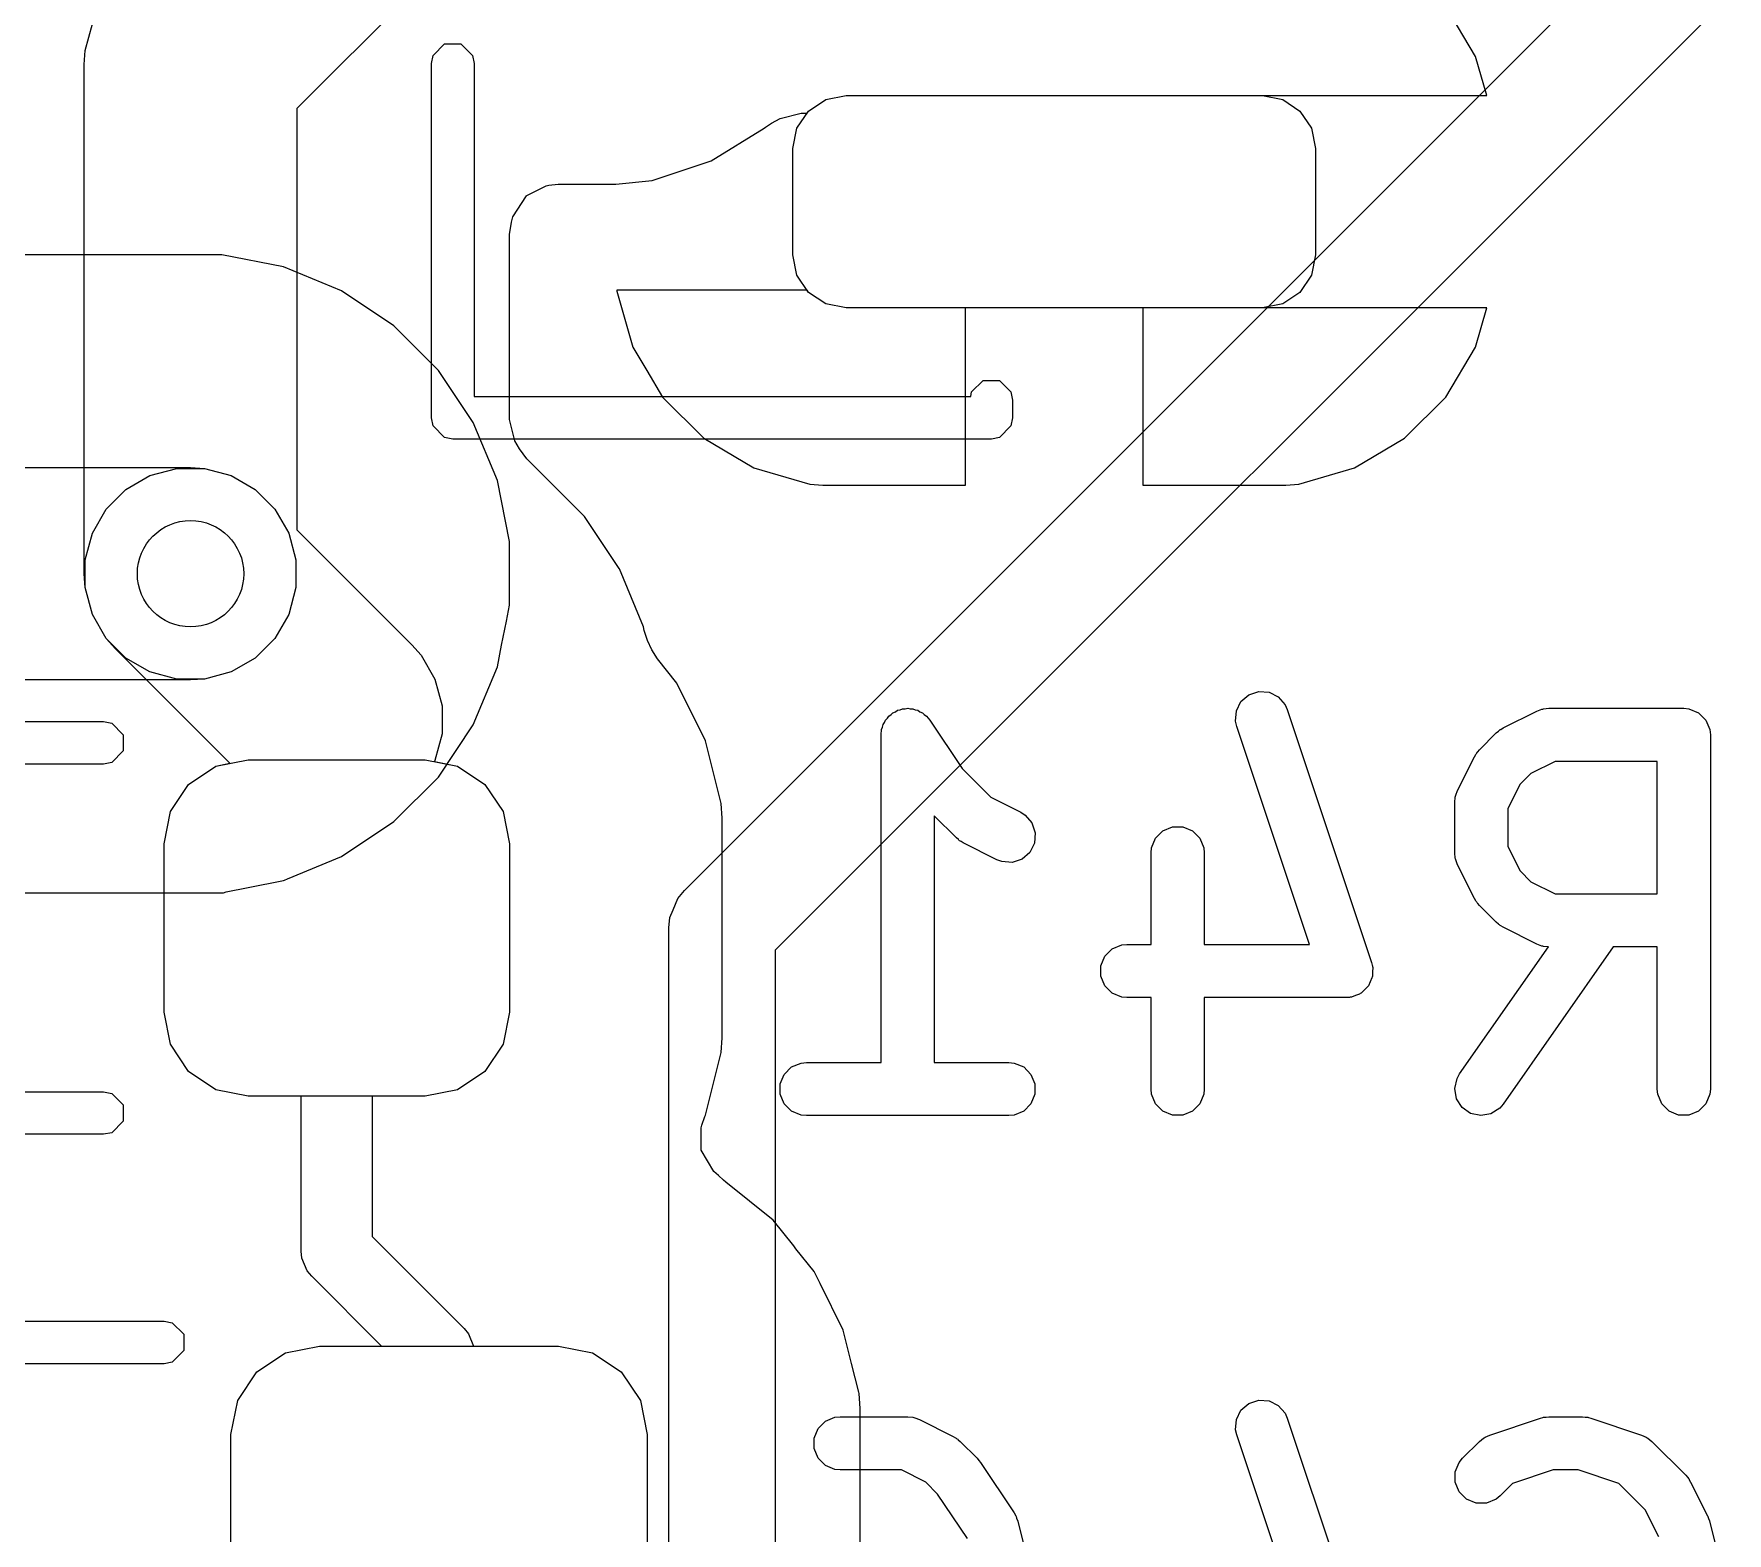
# Model space of a CAD drawing. Header units: inches. Extents: x 1.3 to 5.24, y -7.03 to -1.12.
# Drawn here: x 2.1676 to 2.3558, y -5.0279 to -4.8613 of the extents above; entities that cross this region are included whole.
import ezdxf

# ---------------------------------------------------------------- set-up
doc = ezdxf.new("R2010")
doc.units = ezdxf.units.IN
doc.header["$MEASUREMENT"] = 0
for name, color, linetype, true_color in [('B.Cu', 153, 'CONTINUOUS', 0x4d7fc4), ('B.Mask', 4, 'CONTINUOUS', 0x02ffee), ('B.Paste', 132, 'CONTINUOUS', 0x00c2c2), ('B.Silkscreen', 31, 'CONTINUOUS', 0xe8b2a7), ('F.Cu', 13, 'CONTINUOUS', 0xc83434), ('In1.Cu', 91, 'CONTINUOUS', 0x7fc87f), ('In2.Cu', 33, 'CONTINUOUS', 0xce7d2c)]:
    doc.layers.add(name, color=color, linetype=linetype, true_color=true_color)

msp = doc.modelspace()

# ---------------------------------------------------------------- linework, layer by layer
at = {"layer": 'B.Cu', "linetype": 'CONTINUOUS'}
for p, q in [((2.21208, -4.85433), (2.19685, -4.86956)), ((2.32781, -4.86377), (2.32452, -4.85821)), ((2.17333, -4.86312), (2.17413, -4.86015)), ((2.17323, -4.86467), (2.17333, -4.86312)), ((2.17323, -4.92126), (2.17323, -4.86467)), ((2.32907, -4.86811), (2.32781, -4.86377)), ((2.2537, -4.86984), (2.25561, -4.86856)), ((2.25561, -4.86856), (2.25787, -4.86811)), ((2.25787, -4.86811), (2.30413, -4.86811)), ((2.30413, -4.86811), (2.32907, -4.86811)), ((2.19685, -4.86956), (2.19685, -4.91637)), ((2.2496, -4.87119), (2.25054, -4.87068)), ((2.25054, -4.87068), (2.25288, -4.87008)), ((2.25288, -4.87008), (2.25354, -4.87008)), ((2.25354, -4.87008), (2.2537, -4.86984)), ((2.24289, -4.87539), (2.24877, -4.87176)), ((2.24877, -4.87176), (2.24891, -4.87165)), ((2.24877, -4.87176), (2.24877, -4.87176)), ((2.24891, -4.87165), (2.2496, -4.87119)), ((2.23633, -4.87756), (2.24289, -4.87539)), ((2.2224, -4.87923), (2.22456, -4.87815)), ((2.22456, -4.87815), (2.22486, -4.87808)), ((2.22486, -4.87808), (2.2259, -4.87797)), ((2.2259, -4.87797), (2.23228, -4.87797)), ((2.23228, -4.87797), (2.23633, -4.87756)), ((2.23228, -4.87797), (2.23228, -4.87797)), ((2.22086, -4.88159), (2.22235, -4.87928)), ((2.22235, -4.87928), (2.2224, -4.87923)), ((2.22049, -4.88356), (2.22069, -4.88218)), ((2.22069, -4.88218), (2.22086, -4.88159)), ((2.22049, -4.88976), (2.22049, -4.88356)), ((2.22049, -4.90414), (2.22049, -4.88976)), ((2.25354, -4.88976), (2.23239, -4.88976)), ((2.23239, -4.88976), (2.2324, -4.88986)), ((2.2537, -4.89), (2.25354, -4.88976)), ((2.2324, -4.88986), (2.2324, -4.88986)), ((2.2324, -4.88986), (2.2324, -4.88986)), ((2.2324, -4.88986), (2.2342, -4.89607)), ((2.25561, -4.89128), (2.2537, -4.89)), ((2.25787, -4.89173), (2.25561, -4.89128)), ((2.27116, -4.89173), (2.25787, -4.89173)), ((2.27116, -4.91142), (2.27116, -4.89173)), ((2.29085, -4.89173), (2.29085, -4.91142)), ((2.32907, -4.89173), (2.29085, -4.89173)), ((2.32781, -4.89607), (2.32907, -4.89173)), ((2.2342, -4.89607), (2.23575, -4.89868)), ((2.32452, -4.90164), (2.32781, -4.89607)), ((2.23575, -4.89868), (2.23749, -4.90164)), ((2.23749, -4.90164), (2.23749, -4.90164)), ((2.23749, -4.90164), (2.24206, -4.90621)), ((2.31994, -4.90621), (2.32451, -4.90164)), ((2.32451, -4.90164), (2.32452, -4.90164)), ((2.22109, -4.90648), (2.22049, -4.90414)), ((2.22159, -4.90739), (2.22109, -4.90648)), ((2.24206, -4.90621), (2.24206, -4.90621)), ((2.24206, -4.90621), (2.24207, -4.90621)), ((2.24207, -4.90621), (2.24763, -4.9095)), ((2.31438, -4.9095), (2.31994, -4.90621)), ((2.31994, -4.90621), (2.31994, -4.90621)), ((2.22242, -4.9085), (2.22159, -4.90739)), ((2.22882, -4.9149), (2.22242, -4.9085)), ((2.24763, -4.9095), (2.24763, -4.9095)), ((2.24763, -4.9095), (2.24763, -4.9095)), ((2.24763, -4.9095), (2.24763, -4.9095)), ((2.24763, -4.9095), (2.24763, -4.9095)), ((2.24763, -4.9095), (2.24763, -4.9095)), ((2.24763, -4.9095), (2.25384, -4.9113)), ((2.30817, -4.9113), (2.31438, -4.9095)), ((2.31438, -4.9095), (2.31438, -4.9095)), ((2.25384, -4.9113), (2.25384, -4.9113)), ((2.25384, -4.9113), (2.25384, -4.9113)), ((2.25384, -4.9113), (2.25384, -4.9113)), ((2.25384, -4.9113), (2.25529, -4.91142)), ((2.25529, -4.91142), (2.25529, -4.91142)), ((2.25529, -4.91142), (2.27116, -4.91142)), ((2.29085, -4.91142), (2.30672, -4.91142)), ((2.30672, -4.91142), (2.30817, -4.9113)), ((2.30672, -4.91142), (2.30672, -4.91142)), ((2.30672, -4.91142), (2.30672, -4.91142)), ((2.30817, -4.9113), (2.30817, -4.9113)), ((2.23267, -4.92067), (2.22882, -4.9149)), ((2.22882, -4.9149), (2.22882, -4.9149)), ((2.19685, -4.91637), (2.20963, -4.92915)), ((2.17333, -4.9228), (2.17323, -4.92126)), ((2.2327, -4.92071), (2.23267, -4.92067)), ((2.23267, -4.92067), (2.23267, -4.92067)), ((2.23267, -4.92067), (2.23267, -4.92067)), ((2.23537, -4.92716), (2.2327, -4.92071)), ((2.17413, -4.92578), (2.17333, -4.9228)), ((2.17567, -4.92845), (2.17413, -4.92578)), ((2.23545, -4.92757), (2.23537, -4.92716)), ((2.17669, -4.92961), (2.17567, -4.92845)), ((2.20963, -4.92915), (2.21065, -4.93031)), ((2.23582, -4.92868), (2.23545, -4.92757)), ((2.2363, -4.92972), (2.23582, -4.92868)), ((2.18941, -4.94233), (2.17669, -4.92961)), ((2.21065, -4.93031), (2.21219, -4.93298)), ((2.23692, -4.93071), (2.2363, -4.92972)), ((2.23908, -4.93341), (2.23692, -4.93071)), ((2.21219, -4.93298), (2.21299, -4.93596)), ((2.24227, -4.93984), (2.23908, -4.93341)), ((2.21299, -4.93596), (2.21299, -4.93904)), ((2.21299, -4.93904), (2.21219, -4.94202)), ((2.244, -4.9468), (2.24227, -4.93984)), ((2.18786, -4.94264), (2.18941, -4.94233)), ((2.21219, -4.94202), (2.21213, -4.94213)), ((2.21213, -4.94213), (2.2147, -4.94264)), ((2.18483, -4.94467), (2.18786, -4.94264)), ((2.2147, -4.94264), (2.21773, -4.94467)), ((2.1828, -4.9477), (2.18483, -4.94467)), ((2.21773, -4.94467), (2.21976, -4.9477)), ((2.18209, -4.95128), (2.1828, -4.9477)), ((2.21976, -4.9477), (2.22047, -4.95128)), ((2.24411, -4.94841), (2.244, -4.9468)), ((2.24411, -4.97285), (2.24411, -4.94841)), ((2.18209, -4.96998), (2.18209, -4.95128)), ((2.22047, -4.95128), (2.22047, -4.96998)), ((2.1828, -4.97356), (2.18209, -4.96998)), ((2.22047, -4.96998), (2.21976, -4.97356)), ((2.18483, -4.97659), (2.1828, -4.97356)), ((2.21976, -4.97356), (2.21773, -4.97659)), ((2.24227, -4.98142), (2.244, -4.97446)), ((2.244, -4.97446), (2.24411, -4.97285)), ((2.18786, -4.97862), (2.18483, -4.97659)), ((2.21773, -4.97659), (2.2147, -4.97862)), ((2.19144, -4.97933), (2.18786, -4.97862)), ((2.19734, -4.97933), (2.19144, -4.97933)), ((2.19734, -4.99656), (2.19734, -4.97933)), ((2.21112, -4.97933), (2.20522, -4.97933)), ((2.20522, -4.97933), (2.20522, -4.99492)), ((2.2147, -4.97862), (2.21112, -4.97933)), ((2.24184, -4.98256), (2.2422, -4.98158)), ((2.2422, -4.98158), (2.24227, -4.98142)), ((2.24176, -4.98285), (2.24184, -4.98256)), ((2.24177, -4.98527), (2.24176, -4.98285)), ((2.24179, -4.98534), (2.24177, -4.98527)), ((2.2432, -4.9877), (2.24179, -4.98534)), ((2.24179, -4.98534), (2.24179, -4.98534)), ((2.24369, -4.98815), (2.2432, -4.9877)), ((2.24426, -4.98867), (2.24369, -4.98815)), ((2.24451, -4.98889), (2.24426, -4.98867)), ((2.24976, -4.99311), (2.24451, -4.98889)), ((2.25206, -4.99597), (2.24976, -4.99311)), ((2.20522, -4.99492), (2.21544, -5.00515)), ((2.19742, -4.99732), (2.19734, -4.99656)), ((2.25231, -4.99628), (2.25206, -4.99597)), ((2.25432, -4.99879), (2.25231, -4.99628)), ((2.25231, -4.99628), (2.25231, -4.99628)), ((2.19801, -4.99874), (2.19742, -4.99732)), ((2.1985, -4.99934), (2.19801, -4.99874)), ((2.25501, -5.00016), (2.25432, -4.99879)), ((2.25432, -4.99879), (2.25432, -4.99879)), ((2.20624, -5.00709), (2.1985, -4.99934)), ((2.25756, -5.00531), (2.25501, -5.00016)), ((2.21544, -5.00515), (2.21593, -5.00575)), ((2.21593, -5.00575), (2.21649, -5.00709)), ((2.25849, -5.00905), (2.25756, -5.00531)), ((2.19241, -5.00997), (2.1956, -5.00784)), ((2.1956, -5.00784), (2.19937, -5.00709)), ((2.19937, -5.00709), (2.20624, -5.00709)), ((2.21649, -5.00709), (2.22594, -5.00709)), ((2.22594, -5.00709), (2.22971, -5.00784)), ((2.22971, -5.00784), (2.2329, -5.00997)), ((2.19028, -5.01316), (2.19241, -5.00997)), ((2.2329, -5.00997), (2.23504, -5.01316)), ((2.25928, -5.01223), (2.25849, -5.00905)), ((2.18953, -5.01693), (2.19028, -5.01316)), ((2.23504, -5.01316), (2.23579, -5.01693)), ((2.25932, -5.01238), (2.25928, -5.01223)), ((2.25943, -5.01402), (2.25932, -5.01238)), ((2.25943, -5.05724), (2.25943, -5.01402)), ((2.18953, -5.05433), (2.18953, -5.01693)), ((2.23579, -5.01693), (2.23579, -5.05433))]:
    msp.add_line(p, q, dxfattribs=at)
at = {"layer": 'B.Cu'}
msp.add_circle((2.18504, -4.92126), 0.00591, dxfattribs=at)
at = {"layer": 'B.Mask', "linetype": 'CONTINUOUS'}
for p, q in [((2.2537, -4.86984), (2.25561, -4.86856)), ((2.25561, -4.86856), (2.25787, -4.86811)), ((2.25787, -4.86811), (2.30413, -4.86811)), ((2.30413, -4.86811), (2.30639, -4.86856)), ((2.30639, -4.86856), (2.30831, -4.86984)), ((2.25242, -4.87176), (2.2537, -4.86984)), ((2.30831, -4.86984), (2.30959, -4.87176)), ((2.25197, -4.87402), (2.25242, -4.87176)), ((2.30959, -4.87176), (2.31004, -4.87402)), ((2.25197, -4.88583), (2.25197, -4.87402)), ((2.31004, -4.87402), (2.31004, -4.88583)), ((2.25242, -4.88809), (2.25197, -4.88583)), ((2.31004, -4.88583), (2.30959, -4.88809)), ((2.2537, -4.89), (2.25242, -4.88809)), ((2.30959, -4.88809), (2.30831, -4.89)), ((2.25561, -4.89128), (2.2537, -4.89)), ((2.25787, -4.89173), (2.25561, -4.89128)), ((2.30639, -4.89128), (2.30413, -4.89173)), ((2.30831, -4.89), (2.30639, -4.89128)), ((2.30413, -4.89173), (2.25787, -4.89173)), ((2.18786, -4.94264), (2.19144, -4.94193)), ((2.19144, -4.94193), (2.21112, -4.94193)), ((2.21112, -4.94193), (2.2147, -4.94264)), ((2.18483, -4.94467), (2.18786, -4.94264)), ((2.2147, -4.94264), (2.21773, -4.94467)), ((2.1828, -4.9477), (2.18483, -4.94467)), ((2.21773, -4.94467), (2.21976, -4.9477)), ((2.18209, -4.95128), (2.1828, -4.9477)), ((2.21976, -4.9477), (2.22047, -4.95128)), ((2.18209, -4.96998), (2.18209, -4.95128)), ((2.22047, -4.95128), (2.22047, -4.96998)), ((2.1828, -4.97356), (2.18209, -4.96998)), ((2.22047, -4.96998), (2.21976, -4.97356)), ((2.18483, -4.97659), (2.1828, -4.97356)), ((2.21976, -4.97356), (2.21773, -4.97659)), ((2.18786, -4.97862), (2.18483, -4.97659)), ((2.21773, -4.97659), (2.2147, -4.97862)), ((2.19144, -4.97933), (2.18786, -4.97862)), ((2.21112, -4.97933), (2.19144, -4.97933)), ((2.2147, -4.97862), (2.21112, -4.97933)), ((2.19241, -5.00997), (2.1956, -5.00784)), ((2.1956, -5.00784), (2.19937, -5.00709)), ((2.19937, -5.00709), (2.22594, -5.00709)), ((2.22594, -5.00709), (2.22971, -5.00784)), ((2.22971, -5.00784), (2.2329, -5.00997)), ((2.19028, -5.01316), (2.19241, -5.00997)), ((2.2329, -5.00997), (2.23504, -5.01316)), ((2.18953, -5.01693), (2.19028, -5.01316)), ((2.23504, -5.01316), (2.23579, -5.01693)), ((2.18953, -5.05433), (2.18953, -5.01693)), ((2.23579, -5.01693), (2.23579, -5.05433))]:
    msp.add_line(p, q, dxfattribs=at)
at = {"layer": 'B.Paste', "linetype": 'CONTINUOUS'}
for p, q in [((2.2537, -4.86984), (2.25561, -4.86856)), ((2.25561, -4.86856), (2.25787, -4.86811)), ((2.25787, -4.86811), (2.30413, -4.86811)), ((2.30413, -4.86811), (2.30639, -4.86856)), ((2.30639, -4.86856), (2.30831, -4.86984)), ((2.25242, -4.87176), (2.2537, -4.86984)), ((2.30831, -4.86984), (2.30959, -4.87176)), ((2.25197, -4.87402), (2.25242, -4.87176)), ((2.30959, -4.87176), (2.31004, -4.87402)), ((2.25197, -4.88583), (2.25197, -4.87402)), ((2.31004, -4.87402), (2.31004, -4.88583)), ((2.25242, -4.88809), (2.25197, -4.88583)), ((2.31004, -4.88583), (2.30959, -4.88809)), ((2.2537, -4.89), (2.25242, -4.88809)), ((2.30959, -4.88809), (2.30831, -4.89)), ((2.25561, -4.89128), (2.2537, -4.89)), ((2.25787, -4.89173), (2.25561, -4.89128)), ((2.30639, -4.89128), (2.30413, -4.89173)), ((2.30831, -4.89), (2.30639, -4.89128)), ((2.30413, -4.89173), (2.25787, -4.89173)), ((2.18786, -4.94264), (2.19144, -4.94193)), ((2.19144, -4.94193), (2.21112, -4.94193)), ((2.21112, -4.94193), (2.2147, -4.94264)), ((2.18483, -4.94467), (2.18786, -4.94264)), ((2.2147, -4.94264), (2.21773, -4.94467)), ((2.1828, -4.9477), (2.18483, -4.94467)), ((2.21773, -4.94467), (2.21976, -4.9477)), ((2.18209, -4.95128), (2.1828, -4.9477)), ((2.21976, -4.9477), (2.22047, -4.95128)), ((2.18209, -4.96998), (2.18209, -4.95128)), ((2.22047, -4.95128), (2.22047, -4.96998)), ((2.1828, -4.97356), (2.18209, -4.96998)), ((2.22047, -4.96998), (2.21976, -4.97356)), ((2.18483, -4.97659), (2.1828, -4.97356)), ((2.21976, -4.97356), (2.21773, -4.97659)), ((2.18786, -4.97862), (2.18483, -4.97659)), ((2.21773, -4.97659), (2.2147, -4.97862)), ((2.19144, -4.97933), (2.18786, -4.97862)), ((2.21112, -4.97933), (2.19144, -4.97933)), ((2.2147, -4.97862), (2.21112, -4.97933)), ((2.19241, -5.00997), (2.1956, -5.00784)), ((2.1956, -5.00784), (2.19937, -5.00709)), ((2.19937, -5.00709), (2.22594, -5.00709)), ((2.22594, -5.00709), (2.22971, -5.00784)), ((2.22971, -5.00784), (2.2329, -5.00997)), ((2.19028, -5.01316), (2.19241, -5.00997)), ((2.2329, -5.00997), (2.23504, -5.01316)), ((2.18953, -5.01693), (2.19028, -5.01316)), ((2.23504, -5.01316), (2.23579, -5.01693)), ((2.18953, -5.05433), (2.18953, -5.01693)), ((2.23579, -5.01693), (2.23579, -5.05433))]:
    msp.add_line(p, q, dxfattribs=at)
at = {"layer": 'B.Silkscreen', "linetype": 'CONTINUOUS'}
for p, q in [((2.21199, -4.86366), (2.21327, -4.86238)), ((2.21327, -4.86238), (2.21508, -4.86238)), ((2.21508, -4.86238), (2.21636, -4.86366)), ((2.21181, -4.86457), (2.21199, -4.86366)), ((2.21181, -4.90394), (2.21181, -4.86457)), ((2.21636, -4.86366), (2.21654, -4.86457)), ((2.21654, -4.86457), (2.21654, -4.90157)), ((2.27173, -4.90157), (2.27183, -4.90106)), ((2.27183, -4.90106), (2.27311, -4.89979)), ((2.27311, -4.89979), (2.27492, -4.89979)), ((2.27492, -4.89979), (2.2762, -4.90106)), ((2.2762, -4.90106), (2.27638, -4.90197)), ((2.21654, -4.90157), (2.27173, -4.90157)), ((2.27638, -4.90197), (2.27638, -4.90394)), ((2.21199, -4.90484), (2.21181, -4.90394)), ((2.21327, -4.90612), (2.21199, -4.90484)), ((2.2762, -4.90484), (2.27492, -4.90612)), ((2.27638, -4.90394), (2.2762, -4.90484)), ((2.21417, -4.9063), (2.21327, -4.90612)), ((2.27402, -4.9063), (2.21417, -4.9063)), ((2.27492, -4.90612), (2.27402, -4.9063)), ((2.30175, -4.93548), (2.30262, -4.93473)), ((2.30262, -4.93473), (2.30372, -4.93436)), ((2.30372, -4.93436), (2.30487, -4.93444)), ((2.30487, -4.93444), (2.3059, -4.93496)), ((2.26287, -4.93692), (2.26308, -4.93671)), ((2.26308, -4.93671), (2.26335, -4.9366)), ((2.26335, -4.9366), (2.26359, -4.93644)), ((2.26359, -4.93644), (2.26387, -4.93638)), ((2.26387, -4.93638), (2.26414, -4.93627)), ((2.26414, -4.93627), (2.26443, -4.93627)), ((2.26443, -4.93627), (2.26472, -4.93621)), ((2.26472, -4.93621), (2.265, -4.93627)), ((2.265, -4.93627), (2.26529, -4.93627)), ((2.26529, -4.93627), (2.26556, -4.93638)), ((2.26556, -4.93638), (2.26585, -4.93644)), ((2.26585, -4.93644), (2.26609, -4.9366)), ((2.26609, -4.9366), (2.26636, -4.93671)), ((2.26636, -4.93671), (2.26656, -4.93692)), ((2.30116, -4.93766), (2.30124, -4.93651)), ((2.30124, -4.93651), (2.30175, -4.93548)), ((2.3059, -4.93496), (2.30665, -4.93583)), ((2.30665, -4.93583), (2.30689, -4.93636)), ((2.30689, -4.93636), (2.31626, -4.96448)), ((2.33089, -4.9384), (2.33464, -4.93653)), ((2.33464, -4.93653), (2.33518, -4.93632)), ((2.33518, -4.93632), (2.33528, -4.93631)), ((2.33528, -4.93631), (2.33538, -4.93627)), ((2.33538, -4.93627), (2.33596, -4.93621)), ((2.33596, -4.93621), (2.35096, -4.93621)), ((2.35096, -4.93621), (2.35153, -4.93627)), ((2.35153, -4.93627), (2.3526, -4.93671)), ((2.3526, -4.93671), (2.35341, -4.93753)), ((2.15533, -4.9377), (2.17538, -4.9377)), ((2.17538, -4.9377), (2.17629, -4.93788)), ((2.17629, -4.93788), (2.17757, -4.93916)), ((2.26176, -4.93916), (2.26182, -4.93859)), ((2.26182, -4.93859), (2.26193, -4.93832)), ((2.26193, -4.93832), (2.26199, -4.93803)), ((2.26199, -4.93803), (2.26215, -4.93779)), ((2.26215, -4.93779), (2.26226, -4.93753)), ((2.26226, -4.93753), (2.26247, -4.93732)), ((2.26247, -4.93732), (2.26263, -4.93708)), ((2.26263, -4.93708), (2.26287, -4.93692)), ((2.26656, -4.93692), (2.26681, -4.93708)), ((2.26681, -4.93708), (2.26717, -4.93752)), ((2.26717, -4.93752), (2.26717, -4.93753)), ((2.26717, -4.93753), (2.26717, -4.93753)), ((2.26717, -4.93753), (2.26717, -4.93753)), ((2.26717, -4.93753), (2.27076, -4.94291)), ((2.30129, -4.93823), (2.30116, -4.93766)), ((2.30936, -4.96246), (2.30129, -4.93823)), ((2.33035, -4.93877), (2.3304, -4.93871)), ((2.3304, -4.93871), (2.33049, -4.93865)), ((2.33049, -4.93865), (2.33057, -4.93859)), ((2.33057, -4.93859), (2.33064, -4.93856)), ((2.33064, -4.93856), (2.33089, -4.9384)), ((2.35341, -4.93753), (2.35385, -4.93859)), ((2.35385, -4.93859), (2.35391, -4.93917)), ((2.17757, -4.93916), (2.17757, -4.94096)), ((2.26176, -4.93917), (2.26176, -4.93916)), ((2.26176, -4.93916), (2.26176, -4.93916)), ((2.26176, -4.93916), (2.26176, -4.93916)), ((2.26176, -4.97558), (2.26176, -4.93917)), ((2.32825, -4.94083), (2.33012, -4.93895)), ((2.33012, -4.93895), (2.33035, -4.93877)), ((2.35391, -4.93917), (2.35391, -4.97854)), ((2.17538, -4.94242), (2.15533, -4.94242)), ((2.17629, -4.94224), (2.17538, -4.94242)), ((2.17757, -4.94096), (2.17629, -4.94224)), ((2.32582, -4.94534), (2.32769, -4.9416)), ((2.32769, -4.9416), (2.32785, -4.94135)), ((2.32785, -4.94135), (2.32788, -4.94128)), ((2.32788, -4.94128), (2.32795, -4.94119)), ((2.32795, -4.94119), (2.328, -4.94111)), ((2.328, -4.94111), (2.32806, -4.94105)), ((2.32806, -4.94105), (2.32825, -4.94083)), ((2.33666, -4.94212), (2.33396, -4.94347)), ((2.348, -4.94212), (2.33666, -4.94212)), ((2.348, -4.95684), (2.348, -4.94212)), ((2.27076, -4.94291), (2.27397, -4.94611)), ((2.33396, -4.94347), (2.33276, -4.94466)), ((2.27397, -4.94611), (2.27729, -4.94777)), ((2.32551, -4.94667), (2.32556, -4.94609)), ((2.32556, -4.94609), (2.3256, -4.94599)), ((2.3256, -4.94599), (2.32561, -4.94589)), ((2.32561, -4.94589), (2.32582, -4.94534)), ((2.33276, -4.94466), (2.33141, -4.94736)), ((2.27729, -4.94777), (2.27778, -4.94808)), ((2.27778, -4.94808), (2.27853, -4.94895)), ((2.32551, -4.95229), (2.32551, -4.94667)), ((2.33141, -4.94736), (2.33141, -4.95159)), ((2.27013, -4.95063), (2.26767, -4.94817)), ((2.26767, -4.94817), (2.26767, -4.97558)), ((2.27853, -4.94895), (2.2789, -4.95005)), ((2.29226, -4.95065), (2.29307, -4.94983)), ((2.29307, -4.94983), (2.29414, -4.94939)), ((2.29414, -4.94939), (2.29529, -4.94939)), ((2.29529, -4.94939), (2.29635, -4.94983)), ((2.29635, -4.94983), (2.29717, -4.95065)), ((2.27035, -4.95081), (2.27013, -4.95063)), ((2.27041, -4.95087), (2.27035, -4.95081)), ((2.27049, -4.95093), (2.27041, -4.95087)), ((2.27058, -4.951), (2.27049, -4.95093)), ((2.27065, -4.95102), (2.27058, -4.951)), ((2.2709, -4.95118), (2.27065, -4.95102)), ((2.27464, -4.95306), (2.2709, -4.95118)), ((2.27881, -4.95119), (2.2783, -4.95223)), ((2.2789, -4.95005), (2.27881, -4.95119)), ((2.29176, -4.95229), (2.29182, -4.95171)), ((2.29182, -4.95171), (2.29226, -4.95065)), ((2.29717, -4.95065), (2.29761, -4.95171)), ((2.29761, -4.95171), (2.29767, -4.95229)), ((2.33141, -4.95159), (2.33276, -4.95429)), ((2.27519, -4.95326), (2.27464, -4.95306)), ((2.27633, -4.95334), (2.27519, -4.95326)), ((2.27743, -4.95298), (2.27633, -4.95334)), ((2.2783, -4.95223), (2.27743, -4.95298)), ((2.29176, -4.96246), (2.29176, -4.95229)), ((2.29767, -4.95229), (2.29767, -4.96246)), ((2.32556, -4.95287), (2.32551, -4.95229)), ((2.3256, -4.95296), (2.32556, -4.95287)), ((2.32561, -4.95307), (2.3256, -4.95296)), ((2.32582, -4.95361), (2.32561, -4.95307)), ((2.32769, -4.95736), (2.32582, -4.95361)), ((2.33276, -4.95429), (2.33396, -4.95549)), ((2.33396, -4.95549), (2.33666, -4.95684)), ((2.32785, -4.95761), (2.32769, -4.95736)), ((2.33666, -4.95684), (2.348, -4.95684)), ((2.32788, -4.95768), (2.32785, -4.95761)), ((2.32795, -4.95776), (2.32788, -4.95768)), ((2.328, -4.95785), (2.32795, -4.95776)), ((2.32806, -4.9579), (2.328, -4.95785)), ((2.32825, -4.95813), (2.32806, -4.9579)), ((2.33012, -4.96), (2.32825, -4.95813)), ((2.33035, -4.96019), (2.33012, -4.96)), ((2.3304, -4.96025), (2.33035, -4.96019)), ((2.33049, -4.9603), (2.3304, -4.96025)), ((2.33057, -4.96037), (2.33049, -4.9603)), ((2.33064, -4.9604), (2.33057, -4.96037)), ((2.33089, -4.96055), (2.33064, -4.9604)), ((2.33464, -4.96243), (2.33089, -4.96055)), ((2.28663, -4.96377), (2.28745, -4.96296)), ((2.28745, -4.96296), (2.28851, -4.96252)), ((2.28851, -4.96252), (2.28909, -4.96246)), ((2.28909, -4.96246), (2.29176, -4.96246)), ((2.29767, -4.96246), (2.30936, -4.96246)), ((2.32604, -4.97684), (2.33591, -4.96274)), ((2.34312, -4.96274), (2.33088, -4.98023)), ((2.33518, -4.96264), (2.33464, -4.96243)), ((2.33528, -4.96264), (2.33518, -4.96264)), ((2.33538, -4.96268), (2.33528, -4.96264)), ((2.33591, -4.96274), (2.33538, -4.96268)), ((2.348, -4.96274), (2.34312, -4.96274)), ((2.348, -4.97854), (2.348, -4.96274)), ((2.28619, -4.96484), (2.28663, -4.96377)), ((2.28619, -4.96599), (2.28619, -4.96484)), ((2.31626, -4.96448), (2.31633, -4.96476)), ((2.31633, -4.96476), (2.31636, -4.96484)), ((2.31636, -4.96484), (2.31636, -4.9649)), ((2.31636, -4.9649), (2.31639, -4.96504)), ((2.31639, -4.96504), (2.31636, -4.96552)), ((2.28663, -4.96705), (2.28619, -4.96599)), ((2.3161, -4.96662), (2.31592, -4.96705)), ((2.31631, -4.96619), (2.3161, -4.96662)), ((2.31632, -4.96609), (2.31631, -4.96619)), ((2.31636, -4.96599), (2.31632, -4.96609)), ((2.31636, -4.96552), (2.31636, -4.96599)), ((2.28745, -4.96787), (2.28663, -4.96705)), ((2.28851, -4.96831), (2.28745, -4.96787)), ((2.28909, -4.96837), (2.28851, -4.96831)), ((2.29176, -4.96837), (2.28909, -4.96837)), ((2.29176, -4.97854), (2.29176, -4.96837)), ((2.31346, -4.96837), (2.29767, -4.96837)), ((2.29767, -4.96837), (2.29767, -4.97854)), ((2.31375, -4.96834), (2.31346, -4.96837)), ((2.31383, -4.96834), (2.31375, -4.96834)), ((2.31389, -4.96832), (2.31383, -4.96834)), ((2.31404, -4.96831), (2.31389, -4.96832)), ((2.31447, -4.96813), (2.31404, -4.96831)), ((2.31492, -4.96798), (2.31447, -4.96813)), ((2.315, -4.96791), (2.31492, -4.96798)), ((2.3151, -4.96787), (2.315, -4.96791)), ((2.31544, -4.96753), (2.3151, -4.96787)), ((2.31579, -4.96722), (2.31544, -4.96753)), ((2.31584, -4.96713), (2.31579, -4.96722)), ((2.31592, -4.96705), (2.31584, -4.96713)), ((2.25101, -4.9769), (2.25183, -4.97608)), ((2.25183, -4.97608), (2.25289, -4.97564)), ((2.25289, -4.97564), (2.25347, -4.97558)), ((2.25347, -4.97558), (2.26176, -4.97558)), ((2.26767, -4.97558), (2.27597, -4.97558)), ((2.27597, -4.97558), (2.27654, -4.97564)), ((2.27654, -4.97564), (2.27761, -4.97608)), ((2.27761, -4.97608), (2.27842, -4.9769)), ((2.25057, -4.97796), (2.25101, -4.9769)), ((2.25057, -4.97911), (2.25057, -4.97796)), ((2.27842, -4.9769), (2.27886, -4.97796)), ((2.27886, -4.97796), (2.27886, -4.97911)), ((2.32551, -4.97847), (2.32576, -4.97735)), ((2.32576, -4.97735), (2.32604, -4.97684)), ((2.15533, -4.97884), (2.17538, -4.97884)), ((2.17538, -4.97884), (2.17629, -4.97902)), ((2.17629, -4.97902), (2.17757, -4.9803)), ((2.25101, -4.98018), (2.25057, -4.97911)), ((2.27886, -4.97911), (2.27842, -4.98018)), ((2.29182, -4.97911), (2.29176, -4.97854)), ((2.29226, -4.98018), (2.29182, -4.97911)), ((2.29761, -4.97911), (2.29717, -4.98018)), ((2.29767, -4.97854), (2.29761, -4.97911)), ((2.32571, -4.97961), (2.32551, -4.97847)), ((2.32633, -4.98058), (2.32571, -4.97961)), ((2.34806, -4.97911), (2.348, -4.97854)), ((2.3485, -4.98018), (2.34806, -4.97911)), ((2.35385, -4.97911), (2.35341, -4.98018)), ((2.35391, -4.97854), (2.35385, -4.97911)), ((2.17757, -4.9803), (2.17757, -4.9821)), ((2.25183, -4.98099), (2.25101, -4.98018)), ((2.25289, -4.98143), (2.25183, -4.98099)), ((2.25347, -4.98149), (2.25289, -4.98143)), ((2.27597, -4.98149), (2.25347, -4.98149)), ((2.27654, -4.98143), (2.27597, -4.98149)), ((2.27761, -4.98099), (2.27654, -4.98143)), ((2.27842, -4.98018), (2.27761, -4.98099)), ((2.29307, -4.98099), (2.29226, -4.98018)), ((2.29414, -4.98143), (2.29307, -4.98099)), ((2.29529, -4.98143), (2.29414, -4.98143)), ((2.29635, -4.98099), (2.29529, -4.98143)), ((2.29717, -4.98018), (2.29635, -4.98099)), ((2.32727, -4.98124), (2.32633, -4.98058)), ((2.32839, -4.98149), (2.32727, -4.98124)), ((2.32953, -4.98129), (2.32839, -4.98149)), ((2.3305, -4.98067), (2.32953, -4.98129)), ((2.33088, -4.98023), (2.3305, -4.98067)), ((2.34932, -4.98099), (2.3485, -4.98018)), ((2.35038, -4.98143), (2.34932, -4.98099)), ((2.35153, -4.98143), (2.35038, -4.98143)), ((2.3526, -4.98099), (2.35153, -4.98143)), ((2.35341, -4.98018), (2.3526, -4.98099)), ((2.17538, -4.98356), (2.15533, -4.98356)), ((2.17629, -4.98338), (2.17538, -4.98356)), ((2.17757, -4.9821), (2.17629, -4.98338)), ((2.16153, -5.00433), (2.1821, -5.00433)), ((2.1821, -5.00433), (2.183, -5.00451)), ((2.183, -5.00451), (2.18428, -5.00579)), ((2.18428, -5.00579), (2.18428, -5.0076)), ((2.18428, -5.0076), (2.183, -5.00888)), ((2.1821, -5.00906), (2.16153, -5.00906)), ((2.183, -5.00888), (2.1821, -5.00906)), ((2.30175, -5.01422), (2.30262, -5.01347)), ((2.30262, -5.01347), (2.30372, -5.0131)), ((2.30372, -5.0131), (2.30487, -5.01318)), ((2.30487, -5.01318), (2.3059, -5.0137)), ((2.3059, -5.0137), (2.30665, -5.01457)), ((2.25476, -5.01627), (2.25558, -5.01545)), ((2.25558, -5.01545), (2.25664, -5.01501)), ((2.25664, -5.01501), (2.25722, -5.01495)), ((2.25722, -5.01495), (2.26472, -5.01495)), ((2.26472, -5.01495), (2.26529, -5.01501)), ((2.26529, -5.01501), (2.26539, -5.01505)), ((2.26539, -5.01505), (2.2655, -5.01506)), ((2.2655, -5.01506), (2.26604, -5.01527)), ((2.26604, -5.01527), (2.26979, -5.01714)), ((2.30116, -5.0164), (2.30124, -5.01525)), ((2.30124, -5.01525), (2.30175, -5.01422)), ((2.30665, -5.01457), (2.30689, -5.0151)), ((2.30689, -5.0151), (2.31626, -5.04322)), ((2.3294, -5.01698), (2.33502, -5.01511)), ((2.33502, -5.01511), (2.33531, -5.01504)), ((2.33531, -5.01504), (2.33538, -5.01501)), ((2.33538, -5.01501), (2.33549, -5.015)), ((2.33549, -5.015), (2.33559, -5.01498)), ((2.33559, -5.01498), (2.33567, -5.01498)), ((2.33567, -5.01498), (2.33596, -5.01495)), ((2.33596, -5.01495), (2.33971, -5.01495)), ((2.33971, -5.01495), (2.34, -5.01498)), ((2.34, -5.01498), (2.34008, -5.01498)), ((2.34008, -5.01498), (2.34018, -5.015)), ((2.34018, -5.015), (2.34028, -5.01501)), ((2.34028, -5.01501), (2.34036, -5.01504)), ((2.34036, -5.01504), (2.34064, -5.01511)), ((2.34064, -5.01511), (2.34627, -5.01698)), ((2.25432, -5.01733), (2.25476, -5.01627)), ((2.25432, -5.01848), (2.25432, -5.01733)), ((2.26979, -5.01714), (2.27003, -5.0173)), ((2.27003, -5.0173), (2.27011, -5.01733)), ((2.27011, -5.01733), (2.27019, -5.01739)), ((2.27019, -5.01739), (2.27028, -5.01745)), ((2.27028, -5.01745), (2.27033, -5.01751)), ((2.27033, -5.01751), (2.27055, -5.01769)), ((2.27055, -5.01769), (2.27243, -5.01957)), ((2.30129, -5.01697), (2.30116, -5.0164)), ((2.30936, -5.0412), (2.30129, -5.01697)), ((2.32637, -5.01957), (2.32825, -5.01769)), ((2.32825, -5.01769), (2.32869, -5.01733)), ((2.32869, -5.01733), (2.32879, -5.01729)), ((2.32879, -5.01729), (2.32887, -5.01722)), ((2.32887, -5.01722), (2.3294, -5.01698)), ((2.34627, -5.01698), (2.34679, -5.01722)), ((2.34679, -5.01722), (2.34687, -5.01729)), ((2.34687, -5.01729), (2.34697, -5.01733)), ((2.34697, -5.01733), (2.34742, -5.01769)), ((2.34742, -5.01769), (2.35117, -5.02144)), ((2.25476, -5.01955), (2.25432, -5.01848)), ((2.25558, -5.02036), (2.25476, -5.01955)), ((2.27243, -5.01957), (2.27243, -5.01957)), ((2.27243, -5.01957), (2.27243, -5.01957)), ((2.27243, -5.01957), (2.27262, -5.0198)), ((2.326, -5.02002), (2.32637, -5.01957)), ((2.25664, -5.0208), (2.25558, -5.02036)), ((2.25722, -5.02086), (2.25664, -5.0208)), ((2.26402, -5.02086), (2.25722, -5.02086)), ((2.26672, -5.02221), (2.26402, -5.02086)), ((2.27262, -5.0198), (2.2728, -5.02002)), ((2.2728, -5.02002), (2.2728, -5.02002)), ((2.2728, -5.02002), (2.2728, -5.02002)), ((2.2728, -5.02002), (2.27655, -5.02564)), ((2.32556, -5.02108), (2.326, -5.02002)), ((2.32556, -5.02223), (2.32556, -5.02108)), ((2.33644, -5.02086), (2.33193, -5.02236)), ((2.33923, -5.02086), (2.33644, -5.02086)), ((2.34374, -5.02236), (2.33923, -5.02086)), ((2.35117, -5.02144), (2.35136, -5.02167)), ((2.26805, -5.02354), (2.26672, -5.02221)), ((2.326, -5.0233), (2.32556, -5.02223)), ((2.32682, -5.02411), (2.326, -5.0233)), ((2.33193, -5.02236), (2.33055, -5.02374)), ((2.34665, -5.02528), (2.34374, -5.02236)), ((2.35136, -5.02167), (2.35141, -5.02172)), ((2.35141, -5.02172), (2.35147, -5.02181)), ((2.35147, -5.02181), (2.35154, -5.02189)), ((2.35154, -5.02189), (2.35157, -5.02196)), ((2.35157, -5.02196), (2.35172, -5.02221)), ((2.35172, -5.02221), (2.3536, -5.02596)), ((2.27135, -5.02849), (2.26805, -5.02354)), ((2.32788, -5.02455), (2.32682, -5.02411)), ((2.32903, -5.02455), (2.32788, -5.02455)), ((2.3301, -5.02411), (2.32903, -5.02455)), ((2.33055, -5.02374), (2.3301, -5.02411)), ((2.27655, -5.02564), (2.27672, -5.02596)), ((2.27672, -5.02596), (2.27676, -5.02602)), ((2.27676, -5.02602), (2.27679, -5.02609)), ((2.27679, -5.02609), (2.27682, -5.02615)), ((2.27682, -5.02615), (2.27683, -5.02622)), ((2.27683, -5.02622), (2.27696, -5.02656)), ((2.27696, -5.02656), (2.27883, -5.03406)), ((2.34817, -5.02831), (2.34665, -5.02528)), ((2.3536, -5.02596), (2.35361, -5.026)), ((2.35361, -5.026), (2.35363, -5.02602)), ((2.35363, -5.02602), (2.35371, -5.02626)), ((2.35371, -5.02626), (2.3538, -5.0265)), ((2.3538, -5.0265), (2.35381, -5.02652)), ((2.35381, -5.02652), (2.35382, -5.02656)), ((2.35382, -5.02656), (2.3557, -5.03406))]:
    msp.add_line(p, q, dxfattribs=at)
at = {"layer": 'F.Cu', "linetype": 'CONTINUOUS'}
for p, q in [((2.18853, -4.88581), (1.91112, -4.88581)), ((2.19538, -4.88717), (2.18853, -4.88581)), ((2.18853, -4.88581), (2.18853, -4.88581)), ((2.18853, -4.88581), (2.18853, -4.88581)), ((2.20183, -4.88984), (2.19538, -4.88717)), ((2.19538, -4.88717), (2.19538, -4.88717)), ((2.19538, -4.88717), (2.19538, -4.88717)), ((2.20764, -4.89372), (2.20183, -4.88984)), ((2.20183, -4.88984), (2.20183, -4.88984)), ((2.20183, -4.88984), (2.20183, -4.88984)), ((2.20183, -4.88984), (2.20183, -4.88984)), ((2.20183, -4.88984), (2.20183, -4.88984)), ((2.21258, -4.89866), (2.20764, -4.89372)), ((2.20764, -4.89372), (2.20764, -4.89372)), ((2.20764, -4.89372), (2.20764, -4.89372)), ((2.21646, -4.90447), (2.21258, -4.89866)), ((2.21258, -4.89866), (2.21258, -4.89866)), ((2.21258, -4.89866), (2.21258, -4.89866)), ((2.21913, -4.91092), (2.21646, -4.90447)), ((2.21646, -4.90447), (2.21646, -4.90447)), ((1.75686, -4.90945), (2.18504, -4.90945)), ((2.18504, -4.90945), (2.18658, -4.90955)), ((2.18658, -4.90955), (2.18956, -4.91035)), ((2.18956, -4.91035), (2.19223, -4.91189)), ((2.19223, -4.91189), (2.19441, -4.91407)), ((2.22048, -4.91768), (2.21913, -4.91092)), ((2.21913, -4.91092), (2.21913, -4.91092)), ((2.19441, -4.91407), (2.19595, -4.91674)), ((2.19595, -4.91674), (2.19675, -4.91972)), ((2.22049, -4.91776), (2.22048, -4.91768)), ((2.22049, -4.91777), (2.22049, -4.91776)), ((2.22049, -4.92475), (2.22049, -4.91777)), ((2.22049, -4.91777), (2.22049, -4.91777)), ((2.19675, -4.91972), (2.19675, -4.9228)), ((2.19675, -4.9228), (2.19595, -4.92578)), ((2.22014, -4.92654), (2.22049, -4.92475)), ((2.19595, -4.92578), (2.19441, -4.92845)), ((2.2196, -4.92921), (2.22014, -4.92654)), ((2.19441, -4.92845), (2.19223, -4.93063)), ((2.21913, -4.9316), (2.2196, -4.92921)), ((2.19223, -4.93063), (2.18956, -4.93217)), ((2.18504, -4.93307), (1.75197, -4.93307)), ((2.18658, -4.93297), (2.18504, -4.93307)), ((2.18956, -4.93217), (2.18658, -4.93297)), ((2.21646, -4.93805), (2.21913, -4.9316)), ((2.21258, -4.94386), (2.21646, -4.93805)), ((2.20764, -4.9488), (2.21258, -4.94386)), ((2.20183, -4.95268), (2.20764, -4.9488)), ((2.19582, -4.95517), (2.20183, -4.95268)), ((2.20183, -4.95268), (2.20183, -4.95268)), ((2.20183, -4.95268), (2.20183, -4.95268)), ((2.19144, -4.95613), (2.19538, -4.95535)), ((2.19538, -4.95535), (2.19548, -4.95531)), ((2.19538, -4.95535), (2.19538, -4.95535)), ((2.19538, -4.95535), (2.19538, -4.95535)), ((2.19538, -4.95535), (2.19538, -4.95535)), ((2.19548, -4.95531), (2.19582, -4.95517)), ((2.19582, -4.95517), (2.19582, -4.95517)), ((1.74848, -4.95671), (2.18853, -4.95671)), ((2.18853, -4.95671), (2.18869, -4.95671)), ((2.18869, -4.95671), (2.189, -4.95662)), ((2.189, -4.95662), (2.19144, -4.95613))]:
    msp.add_line(p, q, dxfattribs=at)
at = {"layer": 'F.Cu'}
msp.add_circle((2.18504, -4.92126), 0.00591, dxfattribs=at)
at = {"layer": 'In1.Cu', "linetype": 'CONTINUOUS'}
for p, q in [((2.17785, -4.91189), (2.18052, -4.91035)), ((2.18052, -4.91035), (2.1835, -4.90955)), ((2.1835, -4.90955), (2.18658, -4.90955)), ((2.18658, -4.90955), (2.18956, -4.91035)), ((2.18956, -4.91035), (2.19223, -4.91189)), ((2.17567, -4.91407), (2.17785, -4.91189)), ((2.19223, -4.91189), (2.19441, -4.91407)), ((2.17413, -4.91674), (2.17567, -4.91407)), ((2.19441, -4.91407), (2.19595, -4.91674)), ((2.17333, -4.91972), (2.17413, -4.91674)), ((2.19595, -4.91674), (2.19675, -4.91972)), ((2.17333, -4.9228), (2.17333, -4.91972)), ((2.19675, -4.91972), (2.19675, -4.9228)), ((2.17413, -4.92578), (2.17333, -4.9228)), ((2.19675, -4.9228), (2.19595, -4.92578)), ((2.17567, -4.92845), (2.17413, -4.92578)), ((2.19595, -4.92578), (2.19441, -4.92845)), ((2.17785, -4.93063), (2.17567, -4.92845)), ((2.19441, -4.92845), (2.19223, -4.93063)), ((2.18052, -4.93217), (2.17785, -4.93063)), ((2.19223, -4.93063), (2.18956, -4.93217)), ((2.1835, -4.93297), (2.18052, -4.93217)), ((2.18658, -4.93297), (2.1835, -4.93297)), ((2.18956, -4.93217), (2.18658, -4.93297))]:
    msp.add_line(p, q, dxfattribs=at)
at = {"layer": 'In1.Cu'}
msp.add_circle((2.18504, -4.92126), 0.00591, dxfattribs=at)
at = {"layer": 'In2.Cu', "linetype": 'CONTINUOUS'}
for p, q in [((2.23992, -4.95645), (2.42962, -4.76675)), ((2.43797, -4.77511), (2.25, -4.96308)), ((2.02756, -4.90945), (2.18504, -4.90945)), ((2.18504, -4.90945), (2.18658, -4.90955)), ((2.18658, -4.90955), (2.18956, -4.91035)), ((2.18956, -4.91035), (2.19223, -4.91189)), ((2.19223, -4.91189), (2.19441, -4.91407)), ((2.19441, -4.91407), (2.19595, -4.91674)), ((2.19595, -4.91674), (2.19675, -4.91972)), ((2.19675, -4.91972), (2.19675, -4.9228)), ((2.19675, -4.9228), (2.19595, -4.92578)), ((2.19595, -4.92578), (2.19441, -4.92845)), ((2.19441, -4.92845), (2.19223, -4.93063)), ((2.19223, -4.93063), (2.18956, -4.93217)), ((2.18504, -4.93307), (2.03245, -4.93307)), ((2.18658, -4.93297), (2.18504, -4.93307)), ((2.18956, -4.93217), (2.18658, -4.93297)), ((2.23867, -4.9586), (2.23918, -4.95735)), ((2.23918, -4.95735), (2.23992, -4.95645)), ((2.2383, -4.95948), (2.23867, -4.9586)), ((2.23819, -4.96063), (2.2383, -4.95948)), ((2.23819, -5.35188), (2.23819, -4.96063)), ((2.25, -4.96308), (2.25, -5.35433))]:
    msp.add_line(p, q, dxfattribs=at)
at = {"layer": 'In2.Cu'}
msp.add_circle((2.18504, -4.92126), 0.00591, dxfattribs=at)

doc.saveas('drawing.dxf')
